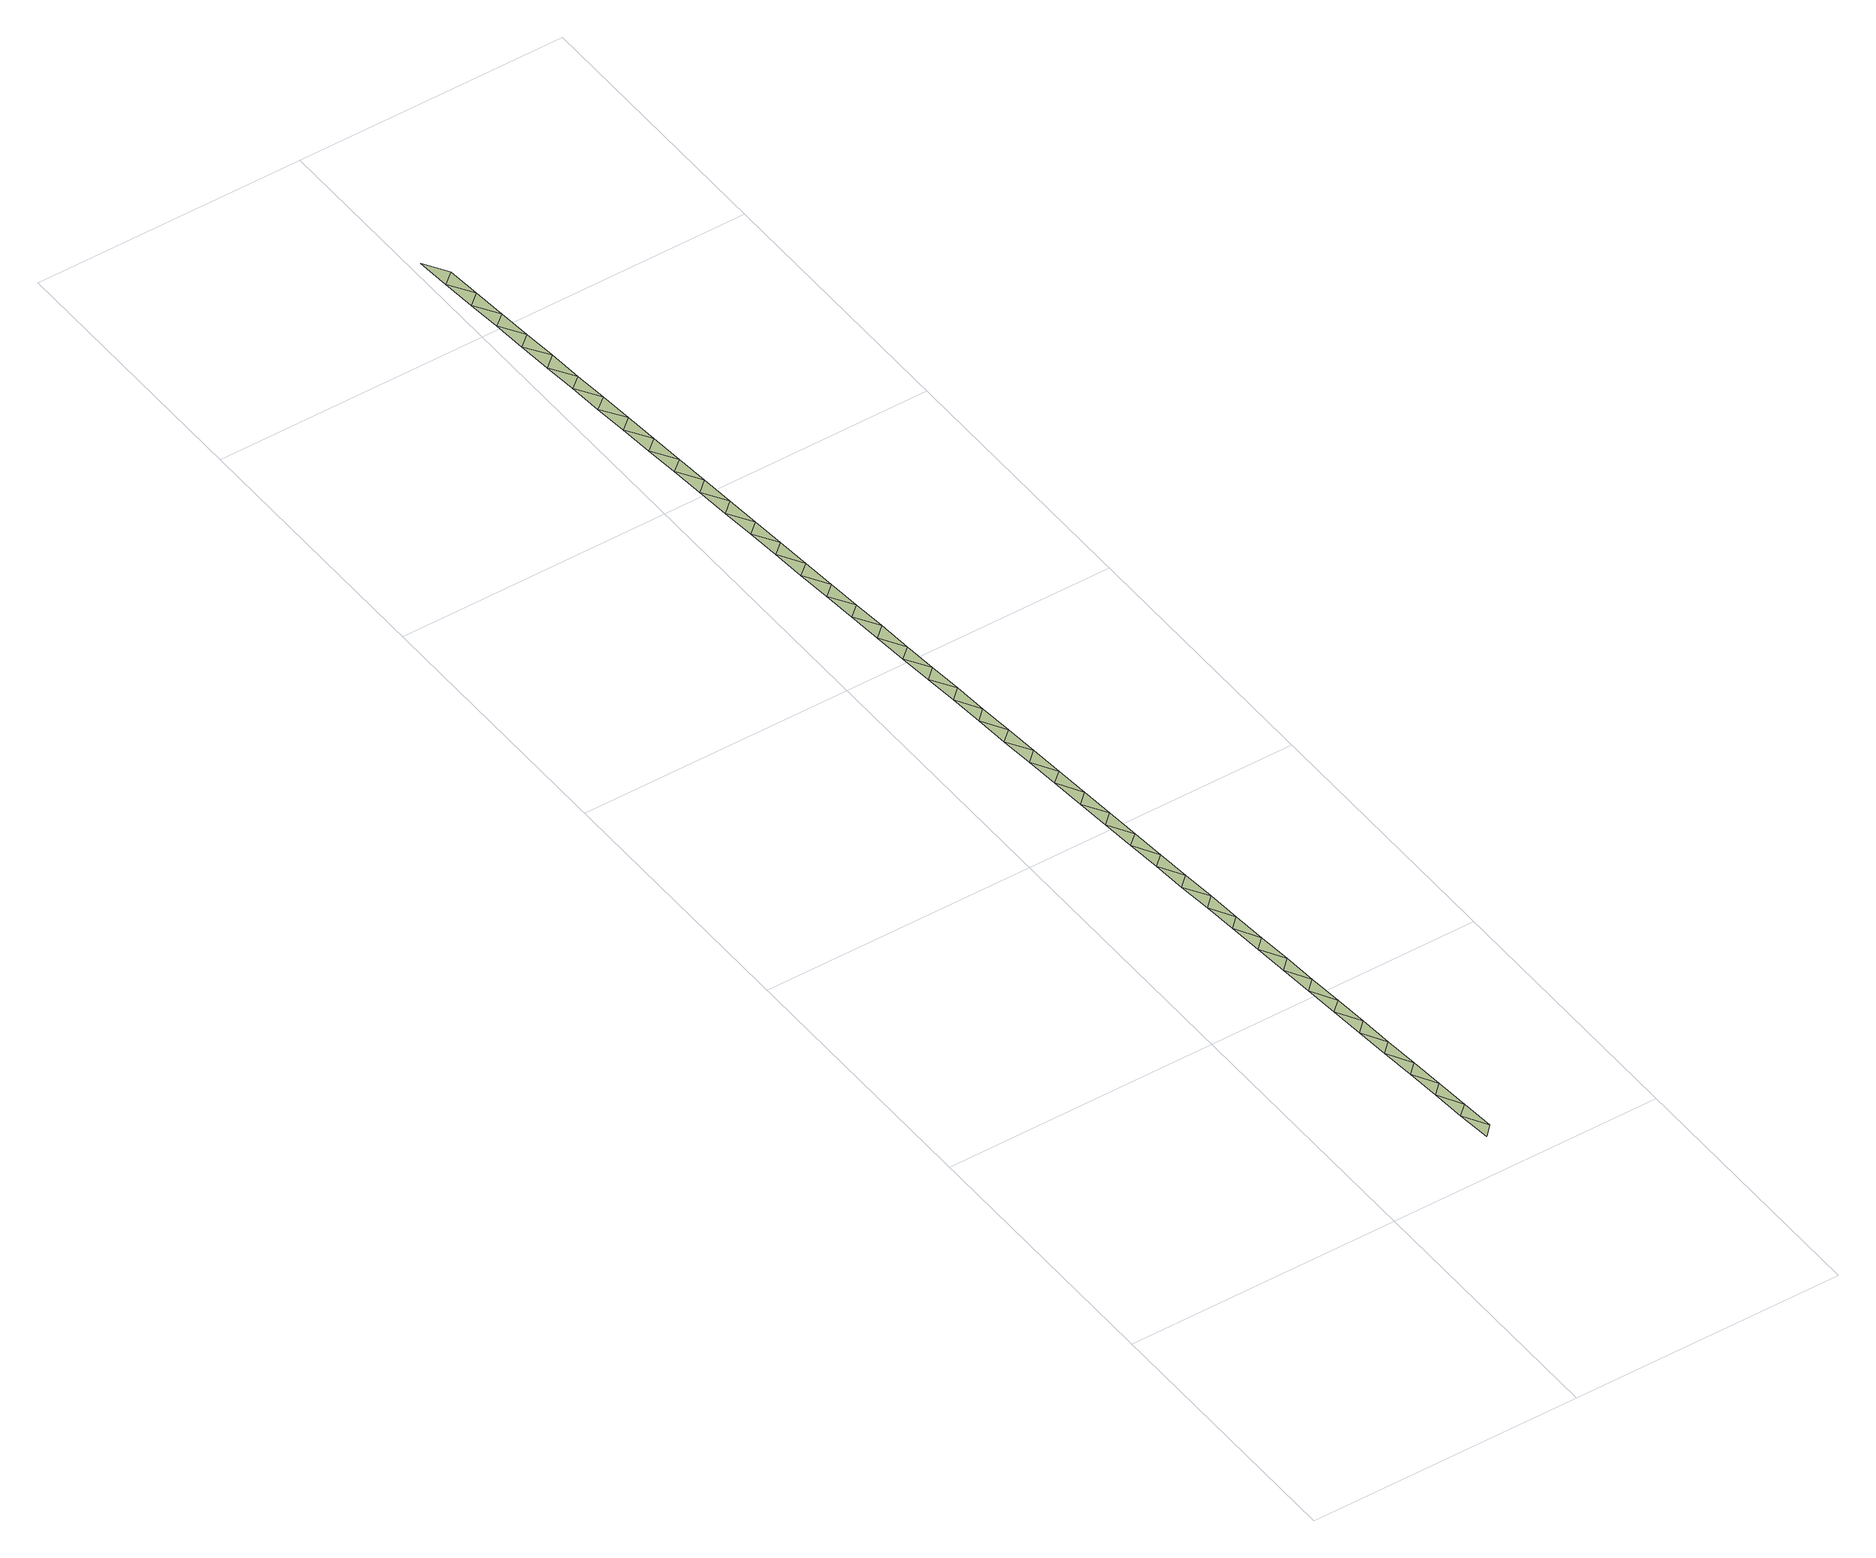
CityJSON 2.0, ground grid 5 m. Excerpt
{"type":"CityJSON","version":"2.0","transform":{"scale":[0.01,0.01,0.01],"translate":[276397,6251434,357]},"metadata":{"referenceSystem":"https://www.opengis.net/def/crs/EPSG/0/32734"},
"CityObjects":{
"terrain1":{"type":"TINRelief","geometry":[{"type":"CompositeSurface","lod":"1","boundaries":[[[0,1,2]],[[1,0,3]],[[3,4,1]],[[3,5,4]],[[5,6,4]],[[5,7,6]],[[7,8,6]],[[8,7,9]],[[9,10,8]],[[10,9,11]],[[11,12,10]],[[12,11,13]],[[13,14,12]],[[14,13,15]],[[15,16,14]],[[16,15,17]],[[17,18,16]],[[18,17,19]],[[19,20,18]],[[19,21,20]],[[21,22,20]],[[21,23,22]],[[23,24,22]],[[24,23,25]],[[25,26,24]],[[26,25,27]],[[27,28,26]],[[28,27,29]],[[29,30,28]],[[30,29,31]],[[31,32,30]],[[32,31,33]],[[33,34,32]],[[34,33,35]],[[35,36,34]],[[35,37,36]],[[37,38,36]],[[37,39,38]],[[39,40,38]],[[40,39,41]],[[41,42,40]],[[42,41,43]],[[43,44,42]],[[45,46,44]],[[44,43,45]],[[47,48,46]],[[46,45,47]],[[49,50,48]],[[48,47,49]],[[51,50,52]],[[50,49,52]],[[53,51,54]],[[51,52,54]],[[55,56,53]],[[53,54,55]],[[57,58,56]],[[56,55,57]],[[59,60,58]],[[58,57,59]],[[61,62,60]],[[60,59,61]],[[63,64,62]],[[62,61,63]],[[65,66,64]],[[64,63,65]],[[67,66,68]],[[66,65,68]],[[69,67,70]],[[67,68,70]],[[71,72,69]],[[69,70,71]],[[73,74,72]],[[72,71,73]],[[75,76,74]],[[74,73,75]],[[77,78,76]],[[76,75,77]],[[79,80,78]],[[78,77,79]],[[81,82,80]],[[80,79,81]],[[83,82,84]],[[82,81,84]]]}]}
},
"vertices":[
[251,98,96],[226,141,96],[232,79,96],[246,160,96],[221,203,96],[241,222,96],[216,265,96],[236,284,96],[211,328,96],[231,347,96],[206,390,96],[226,409,96],[201,452,96],[221,471,96],[196,515,96],[216,534,96],[191,577,96],[211,596,96],[186,639,96],[206,658,96],[181,702,96],[201,721,96],[176,764,96],[196,783,96],[170,826,96],[191,845,96],[165,888,96],[186,907,96],[160,951,96],[181,970,96],[155,1013,96],[176,1032,96],[150,1075,96],[171,1094,96],[145,1138,96],[166,1157,96],[140,1200,96],[161,1219,96],[135,1262,96],[156,1281,96],[130,1324,96],[151,1344,96],[125,1387,96],[146,1406,96],[120,1449,96],[141,1468,96],[114,1511,96],[136,1530,96],[109,1574,96],[131,1593,96],[104,1636,96],[99,1698,96],[126,1655,96],[94,1761,96],[121,1717,96],[116,1780,96],[89,1823,96],[111,1842,96],[84,1885,96],[106,1904,96],[79,1947,96],[101,1967,96],[74,2010,96],[96,2029,96],[69,2072,96],[91,2091,96],[63,2134,96],[58,2197,96],[86,2153,96],[53,2259,96],[81,2216,96],[76,2278,96],[48,2321,96],[71,2340,96],[43,2383,96],[66,2403,96],[38,2446,96],[61,2465,96],[33,2508,96],[56,2527,96],[28,2570,96],[51,2590,96],[23,2633,96],[18,2695,96],[46,2652,96]
]}
